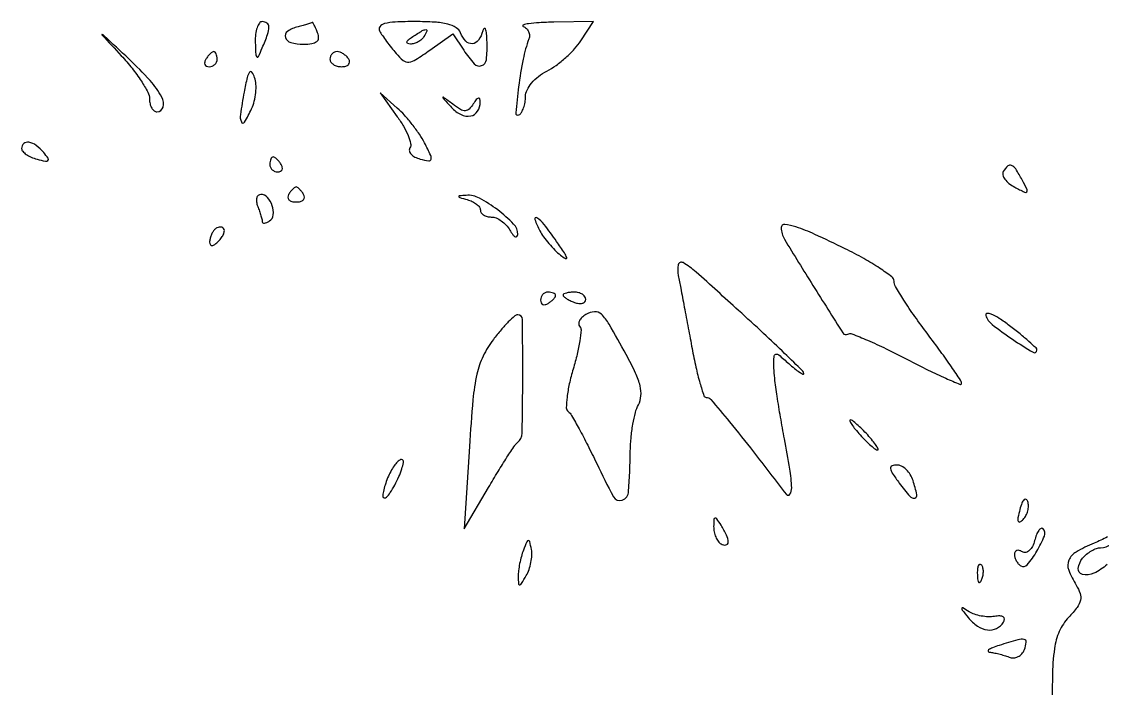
# Model space of a CAD drawing. Extents: x 4 to 800, y 0 to 528.
# Drawn here: x 228 to 371.7, y 439.3 to 528 of the extents above; entities that cross this region are included whole.
import ezdxf

# ---------------------------------------------------------------- set-up
doc = ezdxf.new("R2010")
doc.units = 0

msp = doc.modelspace()

# ---------------------------------------------------------------- linework, layer by layer
for points in [[(259.070285, 525.25, 0.004372), (259.127419, 523.584787, 0.215481), (259.272912, 523.296589, 0.485414), (259.478132, 523.343561, 0.009027), (260, 524.5, 0.014632), (260.707387, 526.28872, 0.087053), (260.880286, 527.274268, 0.234317), (260.624848, 527.78941, 0.163981), (260, 528, 0.24567), (259.62164, 527.802156, 0.070412), (259.314396, 527.192188, 0.053373), (259.116227, 526.303371, 0.034583)], [(264.75, 527.310674, 0.07925), (263.358467, 526.699606, 0.337049), (263.067417, 525.898955, 0.259607), (263.785984, 525.214237, 0.063405), (265.468615, 525, 0.033085), (266.607715, 525.075458, 0.135263), (267.239871, 525.343615, 0.219604), (267.47645, 525.811241, 0.100949), (267.361626, 526.5, 0.010242), (267.130613, 527.067009, 0.017887), (266.913097, 527.5253, 0.012975), (266.722863, 527.86953, 0.459069), (266.643011, 527.883999, -0.094137), (266.529578, 527.822944, -0.002993), (266.027947, 527.667734, -0.005703), (265.430905, 527.494321, -0.003915)], [(275.593087, 526.75, 0.021027), (275.968152, 526.150809, 0.008378), (276.529956, 525.360675, 0.008274), (277.165221, 524.527433, 0.01031), (277.783831, 523.775703, 0.045986), (278.743073, 522.846095, 0.196096), (279.492153, 522.622132, 0.118434), (280.411883, 522.939757, 0.012622), (282.300663, 524.214091), (285.337874, 526.376776), (286.790909, 524.188388, 0.037596), (288.191779, 522.388201, 0.299766), (289.162236, 522.138477, 0.290516), (289.798782, 522.934215, 0.036245), (289.883999, 525.25, 0.013336), (289.811699, 526.408115, 0.069126), (289.667734, 527.03125, 0.544712), (289.492297, 527.068307, 0.132213), (289.310674, 526.75, -0.089423), (288.747801, 525.535471, -0.222011), (287.918266, 525.058849, -0.231325), (287.047614, 525.396624, -0.0952), (286.361626, 526.5, 0.16742), (285.780225, 527.192832, 0.074377), (284.663873, 527.654824, 0.045892), (282.923838, 527.921686, 0.015116), (280.333994, 528, 0.010513), (277.68645, 527.944326, 0.053989), (276.236429, 527.72529, 0.166951), (275.631447, 527.321406, 0.300738)], [(294.693823, 527.356445, -0.096347), (295.115982, 527.080786, -0.094442), (295.407596, 526.665238, -0.095285), (295.524269, 526.174859, -0.100157), (295.447256, 525.685392, 0.039633), (294.687427, 523.007623, 0.016989), (294.082616, 519.336639, 0.010654), (293.704229, 515.846846, 0.616919), (294.133493, 515.582503, 0.122227), (294.466273, 515.922974, 0.047759), (294.745464, 516.523342, 0.0436), (294.935918, 517.26093, 0.041411), (295, 518.033337, -0.116371), (295.20233, 518.890892, -0.059056), (295.814672, 519.822722, -0.052438), (296.732073, 520.706376, -0.046191), (297.8515, 521.423208, 0.038128), (299.065368, 522.173241, 0.024404), (300.356391, 523.214011, 0.024499), (301.528174, 524.364596, 0.041398), (302.374553, 525.448888), (304.046106, 528), (298.773053, 527.921053, 0.008899), (296.826808, 527.857256, 0.021746), (295.399645, 527.722633, 0.05397), (294.696977, 527.546672, 0.684878)], [(241.250884, 523.457837, -0.019337), (242.686194, 521.785033, -0.023172), (243.898697, 520.101383, -0.022756), (244.77515, 518.613339, -0.122301), (245, 517.707837, 0.056618), (245.074209, 517.054588, 0.076018), (245.29375, 516.501677, 0.095164), (245.618509, 516.131004, 0.166917), (246, 516, 0.343091), (246.80559, 516.62653, 0.186625), (246.646496, 517.943359, 0.062164), (245.085284, 520.160987, 0.019855), (242.250884, 523.041792, 0.000193), (238.96031, 526.128417, 0.089937), (238.713707, 526.287755, 0.805187), (238.677523, 526.235903, 0.00032)], [(281.5, 526, -0.075854), (281.175433, 525.618541, -0.054031), (280.713662, 525.298248, -0.053889), (280.192374, 525.083483, -0.074131), (279.690983, 525.015313, -0.102799), (279.327599, 525.095709, -0.37991), (279.239151, 525.292684, -0.147021), (279.445888, 525.597454, -0.027275), (280, 526, -0.008108), (281.281145, 526.798791, -0.136158), (281.758161, 526.931144, -0.541951), (281.886554, 526.734105, -0.034464)], [(252.5, 523, 0.082592), (252.343488, 522.6179, 0.161196), (252.3746, 522.29375, 0.182303), (252.586039, 522.078288, 0.108972), (252.940983, 522, 0.093332), (253.345238, 522.076123, 0.09642), (253.688914, 522.29375, 0.099167), (253.918938, 522.618444, 0.105053), (254, 523, 0.042167), (253.967655, 523.382849, 0.061769), (253.870461, 523.70625, 0.081139), (253.727648, 523.92554, 0.210953), (253.559017, 524, 0.151918), (253.34829, 523.934461, 0.038439), (253.066025, 523.70625, 0.035638), (252.768994, 523.382774, 0.029505)], [(269, 523, 0.153634), (269.120018, 522.618621, 0.097988), (269.457961, 522.29375, 0.080552), (269.962904, 522.074545, 0.062283), (270.559017, 522, 0.066118), (271.110654, 522.073267, 0.138808), (271.478525, 522.29375, 0.191142), (271.607943, 522.620352, 0.139169), (271.5, 523, 0.06081), (271.193797, 523.382515, 0.051032), (270.7871, 523.70625, 0.053229), (270.346558, 523.926698, 0.089642), (269.940983, 524, 0.105429), (269.581949, 523.923444, 0.099231), (269.276414, 523.70625, 0.096318), (269.071618, 523.381732, 0.092995)], [(257.590582, 518.631151, 0.008631), (257.081877, 515.635024, 0.143438), (257.215515, 514.643793, 0.609083), (257.640407, 514.619246, 0.023361), (258.584468, 516.399241, 0.049119), (258.942344, 517.402076, 0.037532), (259.139071, 518.550969, 0.038503), (259.158687, 519.666083, 0.06961), (258.979049, 520.559726, 0.070748), (258.617402, 521.256712, 0.513549), (258.299468, 521.257363, 0.101381), (257.987275, 520.561857, 0.0086)], [(277.948068, 515.345068, -0.02558), (278.77967, 514.06516, -0.034774), (279.385431, 512.828617, -0.037301), (279.721153, 511.785709, -0.200223), (279.629019, 511.208758, 0.193197), (279.557111, 510.794534, 0.132516), (279.777136, 510.364908, 0.091269), (280.278016, 509.982585, 0.053589), (280.98496, 509.714184, 0.025514), (282.12647, 509.477124, 0.380654), (282.441885, 509.680941, 0.180611), (282.396, 510.202791, 0.008045), (281.576092, 511.852854, 0.029371), (280.886777, 513.013374, 0.017494), (279.940163, 514.312542, 0.017481), (278.902557, 515.545364, 0.028758), (277.932675, 516.502361), (275.660591, 518.5)], [(285.154039, 516.576907, 0.092558), (286.424595, 515.617468, 0.16421), (287.710815, 515.440574, 0.20806), (288.636881, 516.072918, 0.144564), (288.984687, 517.309017, 0.079358), (288.915832, 517.707175, 0.393663), (288.733031, 517.804939, 0.163461), (288.452536, 517.619957, 0.024895), (288.060903, 517.064302, -0.053006), (287.500142, 516.35662, -0.196153), (286.98733, 516.135311, -0.143273), (286.358923, 516.30557, -0.024566), (285.326215, 517.009534, 0.000864), (284.08855, 517.942061, 0.494208), (284.011968, 517.920534, 0.286308), (284.03181, 517.810827, 0.000699)], [(228, 511.116631, 0.18499), (228.144459, 510.739542, 0.058693), (228.604288, 510.334727, 0.049464), (229.269747, 509.966194, 0.037801), (230.057151, 509.695306, 0.01302), (231.165999, 509.435981, 0.253319), (231.49188, 509.534116, 0.363425), (231.516039, 509.817896, 0.020124), (230.934706, 510.578674, 0.057778), (229.948943, 511.52057, 0.11701), (228.972249, 511.950024, 0.227657), (228.296339, 511.765587, 0.217518)], [(261, 509, 0.105053), (261.081062, 508.618444, 0.099167), (261.311086, 508.29375, 0.09642), (261.654762, 508.076123, 0.093332), (262.059017, 508, 0.108972), (262.413961, 508.078288, 0.182303), (262.6254, 508.29375, 0.161196), (262.656512, 508.6179, 0.082592), (262.5, 509, 0.029505), (262.231006, 509.382774, 0.035638), (261.933975, 509.70625, 0.038439), (261.65171, 509.934461, 0.151918), (261.440983, 510, 0.210953), (261.272352, 509.92554, 0.081139), (261.129539, 509.70625, 0.061769), (261.032345, 509.382849, 0.042167)], [(358.531009, 508.050173, 0.20873), (358.466918, 507.601941, 0.09062), (358.734385, 507.048635, 0.067309), (359.285377, 506.475196, 0.044917), (360.047686, 505.974479, 0.007706), (361.351943, 505.302109, 0.31588), (361.650351, 505.34762, 0.327735), (361.701722, 505.639661, 0.008028), (361.04051, 506.924306, 0.016407), (360.191218, 508.393255, 0.149104), (359.640079, 508.874453, 0.304286), (359.129949, 508.787387, 0.064441)], [(263.5, 505, 0.146489), (263.397987, 504.620597, 0.191582), (263.538811, 504.29375, 0.134005), (263.925364, 504.072951, 0.063222), (264.5, 504, 0.063222), (265.074636, 504.072951, 0.134005), (265.461189, 504.29375, 0.191582), (265.602013, 504.620597, 0.146489), (265.5, 505, 0.025622), (265.235369, 505.382847, 0.032351), (264.951311, 505.70625, 0.033983), (264.686704, 505.937141, 0.163822), (264.5, 506, 0.163822), (264.313296, 505.937141, 0.033983), (264.048689, 505.70625, 0.032351), (263.764631, 505.382847, 0.025622)], [(259.393011, 503.418213, -0.009199), (259.625403, 502.777619, -0.010735), (259.821697, 502.160889, -0.00979), (259.965769, 501.634378, -0.061959), (260, 501.359196, 0.287633), (260.081539, 501.229181, 0.143207), (260.280921, 501.195771, 0.074198), (260.589245, 501.279967, 0.034732), (260.956326, 501.473008, 0.230068), (261.46017, 502.267871, 0.108693), (261.331176, 503.505572, 0.105375), (260.688041, 504.60233, 0.210652), (259.786022, 505, 0.188995), (259.456181, 504.870705, 0.14605), (259.258075, 504.53535, 0.098218), (259.233653, 504.023963, 0.054634)], [(287.25, 504.310674, -0.046657), (287.919531, 504.067143, -0.05682), (288.485937, 503.715479, -0.067019), (288.872626, 503.31495, -0.159836), (289, 502.926676, 0.154186), (289.111638, 502.573258, 0.097887), (289.426029, 502.272211, 0.080363), (289.895754, 502.069065, 0.062031), (290.45031, 502, -0.100292), (291.080138, 501.872383, -0.054217), (291.774005, 501.485937, -0.050884), (292.422383, 500.919365, -0.055942), (292.919901, 500.25, 0.027735), (293.315772, 499.649536, 0.108703), (293.648701, 499.35993, 0.354824), (293.863056, 499.399505, 0.171779), (293.969591, 499.67742, 0.202698), (293.424009, 501.0669, 0.03678), (291.301472, 502.940324, 0.038447), (288.87508, 504.505014, 0.14286), (287.115141, 504.883999, 0.005824), (286.207587, 504.808182, 0.454641), (286.132706, 504.703823, 0.273444), (286.251013, 504.580554, 0.004122)], [(296.91022, 500.167756, 0.03358), (297.412852, 499.363423, 0.018976), (298.121383, 498.457267, 0.018876), (298.908723, 497.593786, 0.029298), (299.656334, 496.917756, 0.041965), (300.321103, 496.470051, 0.666975), (300.47571, 496.591938, 0.078584), (300.187036, 497.221225, 0.006155), (299.142836, 498.75, 0.011813), (297.488394, 500.994587, 0.086771), (296.506743, 501.88891, 0.71496), (296.239429, 501.674673, 0.036311)], [(253.666667, 500.333333, 0.063896), (253.411277, 500.002755, 0.039129), (253.195833, 499.558958, 0.038674), (253.048893, 499.07784, 0.054831), (253, 498.633333, 0.142677), (253.093678, 498.31173, 0.290264), (253.322581, 498.204271, 0.131573), (253.693024, 498.355562, 0.034019), (254.183333, 498.783333, 0.041736), (254.5985, 499.274266, 0.061283), (254.867292, 499.770833, 0.080535), (254.959631, 500.197768, 0.212536), (254.85, 500.483333, 0.128169), (254.601612, 500.629018, 0.100736), (254.289271, 500.652396, 0.089268), (253.96028, 500.549128, 0.075941)], [(329, 500.587844, 0.137063), (329.433785, 499.035142, 0.003623), (333.218668, 492.890877, 0.002029), (337.211458, 486.570231, 0.410151), (337.869924, 486.419609, -0.236579), (338.383771, 486.465441, -0.006782), (340.479399, 485.605932, -0.01237), (342.964333, 484.47373, -0.008033), (345.781103, 483.048828, 0.006223), (348.548282, 481.636409, 0.010983), (350.871622, 480.549608, 0.005551), (352.773553, 479.735446, 0.548504), (352.973355, 479.875097, 0.137636), (352.836835, 480.292407, 0.003075), (351.640489, 482.056686, 0.006717), (350.189554, 484.108712, 0.004465), (348.473355, 486.424258, -0.008377), (346.75971, 488.774578, -0.011723), (345.314048, 490.934654, -0.00818), (344.188261, 492.770874, -0.134207), (344, 493.459626, 0.2359), (343.709433, 494.041224, 0.014572), (342.085063, 495.188646, 0.019122), (339.978963, 496.473001, 0.012812), (337.481066, 497.785368, 0.006869), (333.472253, 499.694199, 0.027885), (330.95769, 500.683707, 0.054347), (329.460557, 501.00368, 0.444405)], [(315.306028, 494.219862, -0.001926), (315.634933, 492.541748, -0.000602), (316.115261, 490.023665, -0.000602), (316.644845, 487.210567, -0.000665), (317.150139, 484.488564, 0.009494), (317.657466, 482.00118, 0.015288), (318.194149, 479.906016, 0.009089), (318.712892, 478.226162, 0.323944), (319.025336, 478, -0.220244), (319.625467, 477.722172, -0.003455), (322.110847, 474.751909, -0.007072), (325.300753, 470.772358, -0.00262), (329.682541, 465.083333, 0.524365), (330.161254, 465.105454, 0.149077), (330.396145, 465.978768, 0.03182), (330.154055, 468.470697, 0.007944), (329.436017, 472.5, -0.005352), (328.911719, 475.356316, -0.005785), (328.46295, 478.150215, -0.005477), (328.132225, 480.553727, -0.027634), (328.036755, 481.904988, -0.011158), (328.047587, 483.444834, -0.322305), (328.274618, 483.741667, -0.25486), (328.679495, 483.657562, -0.007913), (330, 482.5, 0.012751), (330.767865, 481.839913, 0.025545), (331.4125, 481.366452, 0.033814), (331.875608, 481.104482, 0.552158), (332, 481.182781, 0.202043), (331.863249, 481.507387, 0.001167), (329.452817, 483.849514, 0.004645), (326.652847, 486.507567, 0.002907), (323.32874, 489.569067, 0.002162), (317.677139, 494.669269, 0.051163), (315.941376, 495.928466, 0.508435), (315.318409, 495.653708, 0.103381)], [(297, 490.940983, 0.108972), (297.078288, 490.586039, 0.182303), (297.29375, 490.3746, 0.161196), (297.6179, 490.343488, 0.082592), (298, 490.5, 0.029505), (298.382774, 490.768994, 0.035638), (298.70625, 491.066025, 0.038439), (298.934461, 491.34829, 0.151918), (299, 491.559017, 0.210953), (298.92554, 491.727648, 0.081139), (298.70625, 491.870461, 0.061769), (298.382849, 491.967655, 0.042167), (298, 492, 0.105053), (297.618444, 491.918938, 0.099167), (297.29375, 491.688914, 0.09642), (297.076123, 491.345238, 0.093332)], [(300, 491.606989, 0.222225), (300.087111, 491.420671, 0.030693), (300.440625, 491.160341, 0.030395), (300.925442, 490.887494, 0.02136), (301.5, 490.638374, 0.055937), (302.074366, 490.488865, 0.100118), (302.559375, 490.516384, 0.147206), (302.877514, 490.710807, 0.184534), (303, 491.031385, 0.152681), (302.884506, 491.400789, 0.098158), (302.559375, 491.715469, 0.08088), (302.073532, 491.92777, 0.062722), (301.5, 492, 0.024748), (300.925176, 491.971531, 0.039339), (300.440625, 491.884553, 0.046727), (300.096084, 491.758929, 0.289661)], [(290.729356, 485.711815, 0.051045), (289.363004, 483.481243, 0.056955), (288.536991, 481.099358, 0.033141), (288.008271, 477.68804, 0.006413), (287.542416, 471.461815), (286.863498, 460.5), (290.076648, 466, -0.004556), (291.355167, 468.143378, -0.006396), (292.538093, 470.03125, -0.003968), (293.562522, 471.593256, -0.08263), (293.943953, 472, 0.229026), (294.560716, 473.22055, 0.004084), (294.631853, 480.758904, 0.003328), (294.59078, 488.382206, 0.410691), (293.965501, 489, 0.185681), (293.560204, 488.844114, 0.014755), (292.714533, 488.034096, 0.018426), (291.743118, 486.971446, 0.013032)], [(303.020601, 489.012732, 0.050142), (302.507532, 488.61963, 0.082254), (302.175971, 488.185904, 0.11816), (302.071742, 487.783284, 0.203617), (302.19924, 487.467427, -0.220486), (302.379942, 486.974489, -0.016787), (302.211273, 485.529827, -0.020605), (301.868078, 483.754914, -0.014118), (301.339626, 481.771917, 0.017211), (300.824893, 479.791241, 0.025511), (300.523597, 478.023542, 0.023222), (300.422609, 476.611077, 0.245567), (300.669346, 476.108864, -0.103387), (301.120704, 475.606761, -0.006181), (302.126806, 473.824114, -0.009069), (303.268399, 471.648995, -0.006558), (304.464462, 469.185992, 0.014832), (306.692706, 464.784322, 0.37141), (307.867202, 464.340523, 0.297397), (308.713526, 465.470838, 0.012071), (308.929715, 470.815741, -0.020047), (309.030756, 472.606228, -0.018948), (309.275532, 474.417149, -0.019302), (309.614768, 476.002179, -0.060562), (310.008268, 477.015449, 0.103511), (310.351337, 478.185953, 0.07944), (310.244947, 479.517597, 0.050496), (309.638633, 481.236128, 0.015356), (308.384767, 483.699708, 0.004961), (306.120227, 487.734685, 0.067312), (305.092898, 489.070018, 0.220554), (304.182623, 489.398639, 0.116997)], [(356.195787, 488.912638, 0.147384), (357.043719, 487.71076, 0.016726), (359.762031, 485.727653, 0.01547), (362.486872, 483.996876, 0.581141), (363, 484.28926, 0.206872), (362.878223, 484.570994, 0.006474), (361.932368, 485.437894, 0.011642), (360.758331, 486.438145, 0.007689), (359.365509, 487.534784, 0.016886), (357.998715, 488.506087, 0.043531), (356.935176, 489.083045, 0.127525), (356.364813, 489.172967, 0.481587)], [(339.5, 473, 0.012769), (340.229731, 472.233916, 0.017642), (340.92517, 471.5875, 0.014322), (341.525997, 471.096686, 0.165568), (341.809975, 471, 0.549874), (341.889734, 471.12573, 0.034935), (341.63142, 471.5875, 0.02599), (341.159597, 472.232121, 0.012939), (340.5, 473, 0.012769), (339.770269, 473.766084, 0.017642), (339.07483, 474.4125, 0.014322), (338.474003, 474.903314, 0.165568), (338.190025, 475, 0.549874), (338.110266, 474.87427, 0.034935), (338.36858, 474.4125, 0.02599), (338.840403, 473.767879, 0.012939)], [(277.08102, 468.151388, 0.025083), (276.670166, 467.281484, 0.02215), (276.329311, 466.338331, 0.022759), (276.098543, 465.460227, 0.060549), (276.040038, 464.815741, 0.364461), (276.213846, 464.621297, 0.231468), (276.520167, 464.720281, 0.057858), (277.02258, 465.331835, 0.018882), (277.618296, 466.338408, 0.019566), (278.171485, 467.461998, 0.028977), (278.558601, 468.489097, 0.028393), (278.767494, 469.322008, 0.248524), (278.659279, 469.674054, 0.325067), (278.38978, 469.716665, 0.07406), (277.990555, 469.431882, 0.050066), (277.531268, 468.89021, 0.027965)], [(344.703315, 466.597941, 0.014547), (346.100436, 464.839158, 0.268154), (346.745106, 464.606443, 0.428053), (347.035714, 465.045839, 0.020692), (346.523918, 466.924639, 0.060478), (346.161771, 467.718176, 0.062911), (345.624172, 468.390363, 0.069916), (345.000644, 468.845875, 0.123452), (344.385927, 469, 0.093083), (343.732673, 468.877324, 0.345574), (343.533421, 468.540416, 0.11607), (343.774447, 467.904854, 0.012156)], [(360.731213, 463.080159, 0.013933), (360.479614, 461.995419, 0.131195), (360.508441, 461.522275, 0.470166), (360.72933, 461.436586, 0.069225), (361.16845, 461.76845, 0.0741), (361.539971, 462.270088, 0.058506), (361.7862, 462.899953, 0.059552), (361.8766, 463.556574, 0.085105), (361.787763, 464.13671, 0.170804), (361.564152, 464.424773, 0.353106), (361.298474, 464.396366, 0.106885), (361.004403, 463.940026, 0.02593)], [(320.015313, 460.809017, 0.053738), (320.083635, 460.116349, 0.049393), (320.298248, 459.433213, 0.052761), (320.617978, 458.859627, 0.101161), (321, 458.5, 0.175918), (321.640978, 458.366526, 0.372932), (321.949198, 458.722292, 0.110887), (321.733972, 459.680839, 0.03301), (321, 461, 0.010223), (320.430616, 461.842749, 0.295079), (320.199331, 461.935744, 0.343021), (320.046994, 461.761472, 0.012098)], [(362.694312, 458.939048, -0.053008), (362.401468, 458.165026, -0.091465), (361.985995, 457.618539, -0.133421), (361.518998, 457.379519, -0.192673), (361.067308, 457.458401, 0.07076), (360.658883, 457.637028, 0.145951), (360.313522, 457.630517, 0.189534), (360.085745, 457.445064, 0.128917), (360, 457.118034, 0.074113), (360.062811, 456.696612, 0.053113), (360.249478, 456.257598, 0.05313), (360.524345, 455.867922, 0.074321), (360.849286, 455.593146, 0.372527), (361.719013, 455.73317, 0.040195), (362.99578, 457.530615, 0.038914), (363.996688, 459.553433, 0.300346), (363.795177, 460.538156, 0.343965), (363.544161, 460.569143, 0.107442), (363.248565, 460.291651, 0.058379), (362.94752, 459.72217, 0.02848)], [(294.720456, 457.668213, 0.026789), (294.446648, 456.845167, 0.018236), (294.220566, 455.884475, 0.018413), (294.070047, 454.938773, 0.034825), (294.030409, 454.168213, 0.012077), (294.071386, 453.201852, 0.425726), (294.227322, 453.070697, 0.232249), (294.460332, 453.217459, 0.006299), (295.097682, 454.281419, 0.048112), (295.469216, 455.089475, 0.035053), (295.72809, 456.04438, 0.035694), (295.84578, 456.994022, 0.062851), (295.787729, 457.781419, 0.009449), (295.558439, 458.816363, 0.376274), (295.382053, 458.940721, 0.272426), (295.179061, 458.790335, 0.006628)], [(355.078947, 454.416667, 0.018894), (355.137993, 453.670344, 0.168741), (355.279315, 453.37858, 0.470617), (355.461564, 453.395823, 0.054073), (355.683114, 453.8125, 0.051402), (355.839148, 454.359369, 0.05415), (355.876576, 454.916927, 0.060344), (355.797407, 455.402231, 0.126455), (355.604167, 455.729167, 0.296942), (355.385309, 455.77538, 0.208169), (355.200665, 455.592839, 0.077125), (355.089945, 455.112848, 0.028489)], [(353.872445, 448.691958, 0.074076), (355.098439, 447.56935, 0.116455), (356.427981, 447.066389, 0.145252), (357.636258, 447.259761, 0.143483), (358.550294, 448.081377, 0.126879), (358.678843, 448.495233, 0.266743), (358.530683, 448.785043, 0.145453), (358.087637, 448.916279, 0.04063), (357.359311, 448.856335, -0.051116), (356.537661, 448.805995, -0.034725), (355.605548, 448.909296, -0.034993), (354.709702, 449.137808, -0.057312), (354, 449.466917, 0.006776), (353.13031, 449.98253, 0.523561), (353.006567, 449.923816, 0.210724), (353.063269, 449.703809, 0.003475)], [(358, 445, 0.015414), (357.109377, 444.684192, 0.055775), (356.577537, 444.405267, 0.329513), (356.513661, 444.224535, 0.306267), (356.668213, 444.09968, -0.027282), (357.21893, 444.022256, -0.012862), (357.920007, 443.865524, -0.012703), (358.647573, 443.663326, -0.017485), (359.28917, 443.442529, 0.10638), (359.889222, 443.349111, 0.099387), (360.490733, 443.506323, 0.096057), (361.000902, 443.89038, 0.092151), (361.339573, 444.442529, 0.061271), (361.586033, 445.43241, 0.40145), (361.307445, 445.805118, 0.112769), (360.469761, 445.755482, 0.006541)]]:
    msp.add_lwpolyline(points, format="xyb", close=True)
for points in [[(372.371207, 459.4463, -0.023576), (370.601979, 458.607056, 0.03119), (368.209345, 457.427169, 0.162876), (367.245705, 456.344687, 0.195315), (367.220941, 455.019986, 0.047828), (368.214099, 453.028781, -0.056857), (368.747984, 451.908302, -0.140798), (368.794196, 451.008372, -0.106664), (368.348713, 450.064497, -0.025178), (367.214099, 448.727898, 0.083979), (365.972445, 446.859841, 0.071962), (365.329595, 444.584756, 0.029746), (365.056075, 440.804668, 0.00319), (365, 432.014289, 0.004245)], [(372.324028, 455.771675, -0.074311), (370.580049, 454.603392, -0.173783), (369.039198, 454.452282, -0.378551), (368.494239, 455.247714, -0.143377), (369.073886, 456.589028, -0.045691), (369.612295, 457.128898, -0.040719), (370.260037, 457.585527, -0.042977), (370.914795, 457.89919, -0.090457), (371.467457, 458, 0.165002), (372.884059, 458.480567, 0.056828)]]:
    msp.add_lwpolyline(points, format="xyb")

doc.saveas('drawing.dxf')
